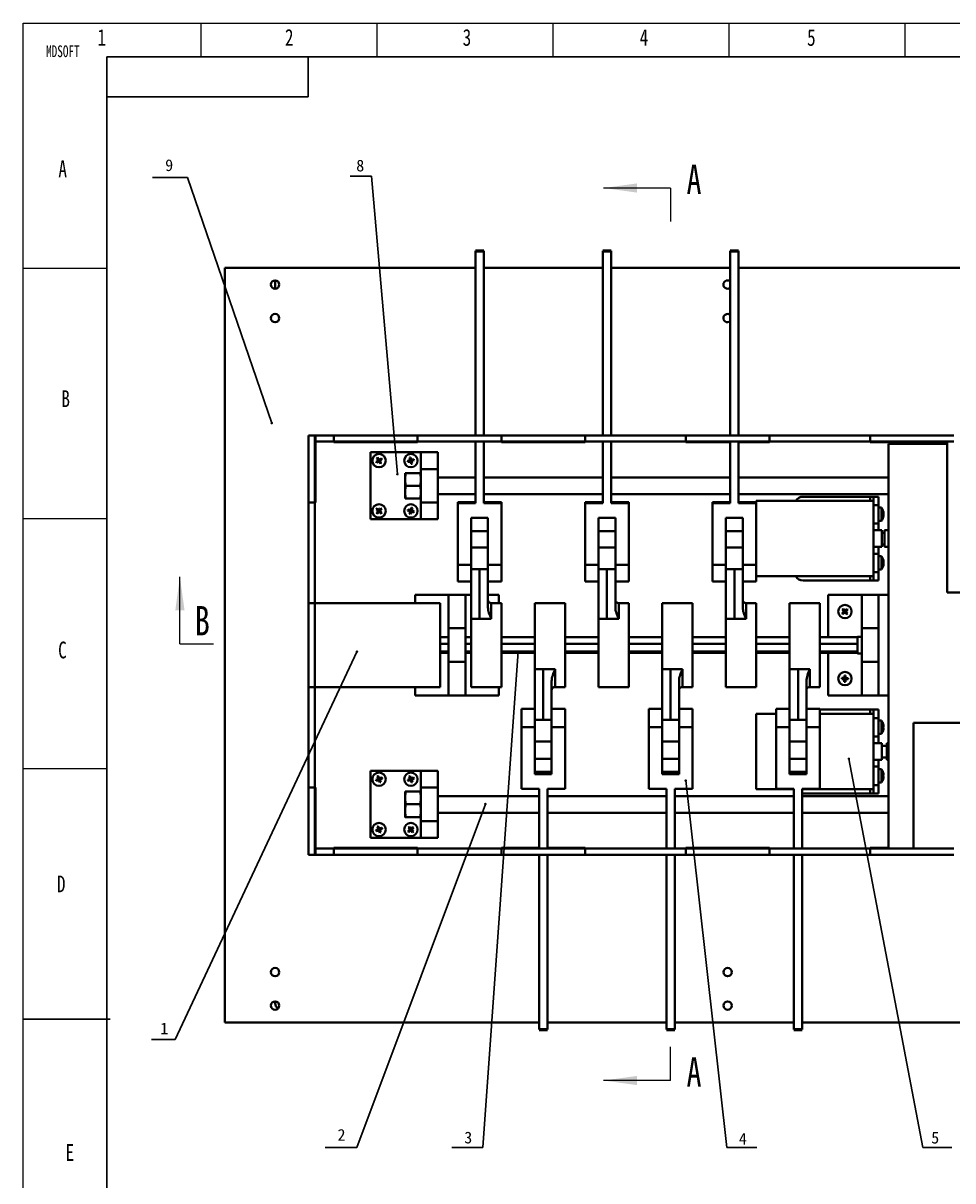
# Model space of a CAD drawing. Header units: millimetres. Extents: x 0 to 841, y 0 to 594.
# Drawn here: x 0 to 277.4, y 248.8 to 594 of the extents above; entities that cross this region are included whole.
import ezdxf

# ---------------------------------------------------------------- set-up
doc = ezdxf.new("R2010")
doc.units = ezdxf.units.MM
doc.layers.add('粗实线', color=7, linetype='Continuous', lineweight=50)
doc.styles.add('SLDTEXTSTYLE1', font='TXT', dxfattribs={"width": 0.75})
doc.styles.add('SLDTEXTSTYLE5', font='TXT', dxfattribs={"width": 0.7})
doc.dimstyles.new('ISO-25', dxfattribs={"dimtxt": 2.5, "dimasz": 2.5, "dimexe": 1.25, "dimexo": 0.625, "dimtad": 1, "dimtxsty": 'Standard', "dimcen": 2.5, "dimadec": 0, "dimazin": 0, "dimtfac": 1, "dimtmove": 0, "dimatfit": 3, "dimfxl": 1, "dimarcsym": 0})

msp = doc.modelspace()

# ---------------------------------------------------------------- linework, layer by layer
at = {"color": 7, "linetype": 'Continuous', "lineweight": 18}
for p, q in [((0, 0), (0, 594)), ((0, 594), (841, 594)), ((53, 594), (53, 584)), ((105.5, 594), (105.5, 584)), ((158, 594), (158, 584)), ((210.5, 594), (210.5, 584)), ((263, 594), (263, 584)), ((193.18, 544.84), (173.18, 544.84)), ((193.18, 544.84), (193.18, 534.84)), ((25, 520.88), (0, 520.88)), ((25, 446.25), (0, 446.25)), ((46.77, 408.95), (46.77, 428.95)), ((46.77, 408.95), (56.77, 408.95)), ((25, 371.62), (0, 371.62)), ((193.18, 278.73), (193.18, 288.73)), ((193.18, 278.73), (173.18, 278.73))]:
    msp.add_line(p, q, dxfattribs=at)
at = {"color": 7, "linetype": 'Continuous', "lineweight": 25}
for p, q in [((25, 10), (25, 584)), ((25, 584), (831, 584)), ((85, 572), (85, 584)), ((25, 572), (85, 572))]:
    msp.add_line(p, q, dxfattribs=at)
at = {"color": 7, "linetype": 'Continuous', "lineweight": 35}
for p, q in [((134.93, 471.06), (134.93, 526.08)), ((137.43, 471.06), (137.43, 526.08)), ((172.93, 471.06), (172.93, 526.08)), ((175.43, 471.06), (175.43, 526.08)), ((210.93, 471.06), (210.93, 526.08)), ((213.43, 471.06), (213.43, 526.08)), ((60.18, 521.06), (60.18, 296.06)), ((134.93, 521.06), (60.18, 521.06)), ((172.93, 521.06), (137.43, 521.06)), ((210.93, 521.06), (175.43, 521.06)), ((360.18, 521.06), (213.43, 521.06)), ((75.18, 514.81), (75.18, 517.31)), ((86.98, 471.06), (85.18, 471.06)), ((85.18, 471.06), (85.18, 451.06)), ((86.98, 471.06), (86.98, 451.06)), ((86.98, 471.06), (87.18, 471.06)), ((87.18, 469.26), (87.18, 471.06)), ((87.18, 471.06), (92.68, 471.06)), ((117.68, 471.06), (92.68, 471.06)), ((92.68, 471.06), (92.68, 469.26)), ((117.68, 471.06), (117.68, 469.26)), ((117.68, 471.06), (142.68, 471.06)), ((142.68, 471.06), (142.68, 469.26)), ((167.68, 471.06), (142.68, 471.06)), ((167.68, 471.06), (167.68, 469.26)), ((167.68, 471.06), (197.68, 471.06)), ((222.68, 471.06), (197.68, 471.06)), ((197.68, 471.06), (197.68, 469.26)), ((222.68, 471.06), (222.68, 469.26)), ((222.68, 471.06), (252.68, 471.06)), ((252.68, 471.06), (252.68, 469.26)), ((277.68, 471.06), (252.68, 471.06)), ((86.98, 469.26), (87.18, 469.26)), ((87.18, 469.26), (92.68, 469.26)), ((87.18, 451.06), (87.18, 469.26)), ((117.68, 469.26), (92.68, 469.26)), ((92.68, 469.26), (92.68, 469.06)), ((92.68, 469.06), (117.68, 469.06)), ((103.68, 446.06), (103.68, 466.06)), ((103.68, 466.06), (118.68, 466.06)), ((117.68, 469.26), (142.68, 469.26)), ((117.68, 469.06), (117.68, 469.26)), ((118.68, 466.06), (123.68, 466.06)), ((118.68, 461.06), (118.68, 466.06)), ((123.68, 466.06), (123.68, 461.06)), ((134.93, 450.91), (134.93, 469.26)), ((137.43, 450.91), (137.43, 469.26)), ((167.68, 469.26), (142.68, 469.26)), ((142.68, 469.26), (142.68, 469.06)), ((142.68, 469.06), (167.68, 469.06)), ((167.68, 469.26), (197.68, 469.26)), ((167.68, 469.06), (167.68, 469.26)), ((172.93, 450.91), (172.93, 469.26)), ((175.43, 450.91), (175.43, 469.26)), ((222.68, 469.26), (197.68, 469.26)), ((197.68, 469.26), (197.68, 469.06)), ((197.68, 469.06), (210.93, 469.06)), ((210.93, 450.91), (210.93, 469.26)), ((213.43, 450.91), (213.43, 469.26)), ((213.43, 469.06), (222.68, 469.06)), ((222.68, 469.26), (252.68, 469.26)), ((222.68, 469.06), (222.68, 469.26)), ((277.68, 469.26), (252.68, 469.26)), ((252.68, 469.26), (252.68, 469.06)), ((252.68, 469.06), (275.68, 469.06)), ((275.68, 468.56), (258.18, 468.56)), ((258.18, 468.56), (258.18, 347.86)), ((275.68, 469.26), (275.68, 424.26)), ((106.18, 463.56), (105.3, 463.15)), ((106.18, 463.56), (105.47, 462.9)), ((106.18, 463.56), (105.51, 464.27)), ((106.18, 463.56), (105.76, 464.45)), ((105.94, 463.61), (106.18, 463.56)), ((106.18, 463.56), (106.13, 463.32)), ((106.18, 463.56), (106.89, 464.23)), ((106.18, 463.56), (107.06, 463.98)), ((106.18, 463.56), (106.22, 463.81)), ((106.18, 463.56), (106.59, 462.68)), ((106.42, 463.52), (106.18, 463.56)), ((106.18, 463.56), (106.85, 462.85)), ((115.68, 463.56), (114.71, 463.45)), ((115.68, 463.56), (114.79, 463.15)), ((115.68, 463.56), (115.27, 464.45)), ((115.46, 463.68), (115.68, 463.56)), ((115.68, 463.56), (115.56, 464.53)), ((115.68, 463.56), (115.56, 463.35)), ((115.68, 463.56), (116.56, 463.97)), ((115.68, 463.56), (115.8, 463.78)), ((115.68, 463.56), (116.65, 463.68)), ((115.68, 463.56), (115.79, 462.6)), ((115.89, 463.44), (115.68, 463.56)), ((115.68, 463.56), (116.09, 462.68)), ((113.93, 457.97), (114.09, 459.87)), ((114.09, 459.87), (113.93, 459.87)), ((113.93, 457.97), (113.93, 459.87)), ((114.09, 459.87), (118.52, 459.87)), ((118.52, 459.87), (118.68, 457.97)), ((118.68, 459.87), (118.52, 459.87)), ((123.68, 461.06), (118.68, 461.06)), ((118.68, 461.06), (118.68, 451.06)), ((123.68, 461.06), (123.68, 451.06)), ((114.09, 456.06), (113.93, 457.97)), ((113.93, 454.16), (113.93, 457.97)), ((113.93, 454.16), (114.09, 456.06)), ((114.09, 456.06), (118.52, 456.06)), ((118.68, 457.97), (118.52, 456.06)), ((118.52, 456.06), (118.68, 454.16)), ((134.93, 458.56), (123.68, 458.56)), ((172.93, 458.56), (137.43, 458.56)), ((210.93, 458.56), (175.43, 458.56)), ((258.18, 458.56), (213.43, 458.56)), ((114.09, 452.26), (113.93, 454.16)), ((113.93, 452.26), (113.93, 454.16)), ((113.93, 452.26), (114.09, 452.26)), ((114.09, 452.26), (118.52, 452.26)), ((118.68, 454.16), (118.52, 452.26)), ((118.52, 452.26), (118.68, 452.26)), ((123.68, 453.56), (134.93, 453.56)), ((137.43, 453.56), (172.93, 453.56)), ((175.43, 453.56), (210.93, 453.56)), ((213.43, 453.56), (258.18, 453.56)), ((232.68, 452.81), (252.68, 452.81)), ((252.68, 452.81), (253.68, 452.81)), ((253.68, 452.81), (255.18, 452.81)), ((253.68, 450.31), (253.68, 452.81)), ((255.18, 452.81), (255.18, 450.31)), ((85.18, 451.06), (86.98, 451.06)), ((85.18, 421.06), (85.18, 451.06)), ((86.98, 421.06), (86.98, 451.06)), ((86.98, 451.06), (87.18, 451.06)), ((106.18, 448.56), (105.37, 449.11)), ((106.18, 448.56), (105.58, 449.33)), ((106.18, 448.56), (106.17, 448.81)), ((106.18, 448.56), (106.72, 449.37)), ((106.18, 448.56), (106.94, 449.17)), ((115.68, 448.56), (114.82, 449.02)), ((115.68, 448.56), (115.57, 448.78)), ((115.68, 448.56), (115.84, 449.53)), ((115.68, 448.56), (116.13, 449.43)), ((118.68, 451.06), (123.68, 451.06)), ((118.68, 446.06), (118.68, 451.06)), ((123.68, 451.06), (123.68, 446.06)), ((129.68, 451.22), (134.93, 451.22)), ((129.68, 451.22), (129.68, 450.91)), ((129.68, 450.91), (129.68, 432.51)), ((129.68, 450.91), (134.93, 450.91)), ((142.68, 451.22), (137.43, 451.22)), ((142.68, 450.91), (137.43, 450.91)), ((142.68, 451.22), (142.68, 450.91)), ((142.68, 432.51), (142.68, 450.91)), ((167.68, 451.22), (172.93, 451.22)), ((167.68, 451.22), (167.68, 450.91)), ((167.68, 450.91), (167.68, 432.51)), ((167.68, 450.91), (172.93, 450.91)), ((180.68, 451.22), (175.43, 451.22)), ((180.68, 450.91), (175.43, 450.91)), ((180.68, 451.22), (180.68, 450.91)), ((180.68, 432.51), (180.68, 450.91)), ((205.68, 451.22), (210.93, 451.22)), ((205.68, 451.22), (205.68, 450.91)), ((205.68, 450.91), (205.68, 432.51)), ((205.68, 450.91), (210.93, 450.91)), ((218.68, 451.22), (213.43, 451.22)), ((218.68, 450.91), (213.43, 450.91)), ((253.68, 451.56), (218.68, 451.56)), ((218.68, 451.56), (218.68, 451.22)), ((218.68, 451.22), (218.68, 450.91)), ((218.68, 432.51), (218.68, 450.91)), ((255.18, 450.31), (253.68, 450.31)), ((253.68, 450.31), (253.68, 449.5)), ((253.68, 449.5), (253.68, 431.13)), ((255.18, 450.31), (255.18, 444.81)), ((256.04, 449.56), (255.18, 449.56)), ((256.04, 449.56), (256.04, 445.56)), ((103.68, 446.06), (118.68, 446.06)), ((106.18, 448.56), (105.41, 447.96)), ((106.18, 448.56), (105.64, 447.75)), ((105.93, 448.55), (106.18, 448.56)), ((106.42, 448.57), (106.18, 448.56)), ((106.18, 448.56), (106.19, 448.32)), ((106.18, 448.56), (106.78, 447.8)), ((106.18, 448.56), (106.99, 448.02)), ((115.68, 448.56), (114.72, 448.73)), ((115.68, 448.56), (115.22, 447.7)), ((115.46, 448.46), (115.68, 448.56)), ((115.68, 448.56), (115.51, 447.6)), ((115.9, 448.67), (115.68, 448.56)), ((115.68, 448.56), (115.79, 448.34)), ((115.68, 448.56), (116.54, 448.11)), ((115.68, 448.56), (116.64, 448.4)), ((123.68, 446.06), (118.68, 446.06)), ((138.68, 446.5), (133.68, 446.5)), ((133.68, 446.5), (133.68, 432.51)), ((138.68, 432.51), (138.68, 446.5)), ((176.68, 446.5), (171.68, 446.5)), ((171.68, 446.5), (171.68, 432.51)), ((176.68, 432.51), (176.68, 446.5)), ((214.68, 446.5), (209.68, 446.5)), ((209.68, 446.5), (209.68, 432.51)), ((214.68, 432.51), (214.68, 446.5)), ((255.18, 445.56), (256.04, 445.56)), ((256.72, 447.34), (256.59, 447.36)), ((256.66, 447.47), (256.72, 447.47)), ((256.72, 447.79), (256.71, 447.79)), ((138.68, 442.51), (133.68, 442.51)), ((176.68, 442.51), (171.68, 442.51)), ((214.68, 442.51), (209.68, 442.51)), ((253.68, 444.81), (255.18, 444.81)), ((256.18, 442.81), (253.68, 442.81)), ((255.18, 444.81), (255.18, 442.81)), ((256.18, 440.17), (256.18, 442.81)), ((257.01, 442.06), (256.18, 442.06)), ((258.18, 442.81), (257.01, 442.81)), ((257.01, 437.81), (257.01, 442.81)), ((256.18, 437.81), (256.18, 440.17)), ((256.18, 438.56), (257.01, 438.56)), ((133.68, 437.66), (138.68, 437.66)), ((171.68, 437.66), (176.68, 437.66)), ((209.68, 437.66), (214.68, 437.66)), ((253.68, 437.81), (256.18, 437.81)), ((253.68, 435.81), (255.18, 435.81)), ((255.18, 437.81), (255.18, 435.81)), ((255.18, 435.81), (255.18, 430.31)), ((256.04, 435.06), (255.18, 435.06)), ((256.04, 435.06), (256.04, 431.06)), ((257.01, 437.81), (258.18, 437.81)), ((133.68, 432.51), (129.68, 432.51)), ((129.68, 427.54), (129.68, 432.51)), ((133.68, 431.52), (133.68, 432.51)), ((133.68, 431.21), (133.68, 431.52)), ((142.68, 432.51), (138.68, 432.51)), ((138.68, 432.51), (138.68, 431.52)), ((138.68, 431.52), (138.68, 431.21)), ((142.68, 432.51), (142.68, 427.54)), ((171.68, 432.51), (167.68, 432.51)), ((167.68, 427.54), (167.68, 432.51)), ((171.68, 431.52), (171.68, 432.51)), ((171.68, 431.21), (171.68, 431.52)), ((180.68, 432.51), (176.68, 432.51)), ((176.68, 432.51), (176.68, 431.52)), ((176.68, 431.52), (176.68, 431.21)), ((180.68, 432.51), (180.68, 427.54)), ((209.68, 432.51), (205.68, 432.51)), ((205.68, 427.54), (205.68, 432.51)), ((209.68, 431.52), (209.68, 432.51)), ((209.68, 431.21), (209.68, 431.52)), ((218.68, 432.51), (214.68, 432.51)), ((214.68, 432.51), (214.68, 431.52)), ((214.68, 431.52), (214.68, 431.21)), ((218.68, 432.51), (218.68, 427.54)), ((256.72, 433.31), (256.68, 433.3)), ((256.72, 432.82), (256.69, 432.83)), ((256.72, 433.07), (256.72, 433.07)), ((133.68, 431.21), (136.18, 431.21)), ((133.68, 416.37), (133.68, 431.21)), ((136.18, 431.21), (136.18, 416.37)), ((136.18, 431.21), (138.68, 431.21)), ((138.68, 431.21), (138.68, 419.83)), ((171.68, 431.21), (174.18, 431.21)), ((171.68, 416.37), (171.68, 431.21)), ((174.18, 431.21), (174.18, 416.37)), ((174.18, 431.21), (176.68, 431.21)), ((176.68, 431.21), (176.68, 419.83)), ((209.68, 431.21), (212.18, 431.21)), ((209.68, 416.37), (209.68, 431.21)), ((212.18, 431.21), (212.18, 416.37)), ((212.18, 431.21), (214.68, 431.21)), ((214.68, 431.21), (214.68, 419.83)), ((218.68, 429.06), (253.68, 429.06)), ((253.68, 431.13), (253.68, 430.31)), ((253.68, 430.31), (255.18, 430.31)), ((253.68, 427.81), (253.68, 430.31)), ((255.18, 431.06), (256.04, 431.06)), ((255.18, 430.31), (255.18, 427.81)), ((129.68, 427.54), (133.68, 427.54)), ((138.68, 427.54), (142.68, 427.54)), ((167.68, 427.54), (171.68, 427.54)), ((176.68, 427.54), (180.68, 427.54)), ((205.68, 427.54), (209.68, 427.54)), ((214.68, 427.54), (218.68, 427.54)), ((232.68, 427.81), (252.68, 427.81)), ((252.68, 427.81), (253.68, 427.81)), ((255.18, 427.81), (253.68, 427.81)), ((116.94, 421.06), (116.94, 423.56)), ((116.94, 423.56), (126.94, 423.56)), ((126.94, 423.56), (131.94, 423.56)), ((126.94, 413.56), (126.94, 423.56)), ((131.94, 423.56), (131.94, 413.56)), ((131.94, 423.56), (133.68, 423.56)), ((138.68, 423.56), (141.94, 423.56)), ((141.94, 423.56), (141.94, 421.06)), ((240.18, 410.89), (240.18, 423.56)), ((240.18, 423.56), (250.18, 423.56)), ((250.18, 423.56), (255.18, 423.56)), ((250.18, 413.56), (250.18, 423.56)), ((255.18, 423.56), (255.18, 413.56)), ((255.18, 423.56), (258.18, 423.56)), ((275.68, 424.26), (333.18, 424.26)), ((85.18, 421.06), (86.98, 421.06)), ((85.18, 421.06), (85.18, 396.06)), ((124.44, 421.06), (86.98, 421.06)), ((86.98, 421.06), (86.98, 396.06)), ((87.18, 421.06), (86.98, 421.06)), ((124.44, 421.06), (124.44, 396.75)), ((142.68, 421.06), (139.68, 421.06)), ((142.68, 421.06), (142.68, 396.07)), ((161.68, 421.06), (152.68, 421.06)), ((152.68, 401.38), (152.68, 421.06)), ((161.68, 421.06), (161.68, 396.06)), ((180.68, 421.06), (177.68, 421.06)), ((180.68, 421.06), (180.68, 396.07)), ((199.68, 421.06), (190.68, 421.06)), ((190.68, 401.38), (190.68, 421.06)), ((199.68, 421.06), (199.68, 396.06)), ((218.68, 421.06), (215.68, 421.06)), ((218.68, 421.06), (218.68, 396.07)), ((237.68, 421.06), (228.68, 421.06)), ((228.68, 401.38), (228.68, 421.06)), ((237.68, 421.06), (237.68, 396.06)), ((245.18, 418.56), (244.36, 418.03)), ((245.18, 418.56), (244.42, 419.18)), ((245.18, 418.56), (244.57, 417.81)), ((245.18, 418.56), (244.65, 419.38)), ((244.93, 418.58), (245.18, 418.56)), ((245.18, 418.56), (245.17, 418.32)), ((245.18, 418.56), (245.79, 419.32)), ((245.18, 418.56), (246, 419.1)), ((245.18, 418.56), (245.19, 418.81)), ((245.18, 418.56), (245.71, 417.75)), ((245.18, 418.56), (245.94, 417.95)), ((245.42, 418.55), (245.18, 418.56)), ((133.65, 413.6), (133.65, 416.02)), ((133.68, 416.02), (133.65, 416.02)), ((133.68, 396.06), (133.68, 416.37)), ((136.18, 416.37), (133.68, 416.37)), ((139.68, 416.37), (136.18, 416.37)), ((152.65, 412.66), (152.65, 415.08)), ((152.68, 415.08), (152.65, 415.08)), ((171.65, 413.6), (171.65, 416.02)), ((171.68, 416.02), (171.65, 416.02)), ((171.68, 396.06), (171.68, 416.37)), ((174.18, 416.37), (171.68, 416.37)), ((177.68, 416.37), (174.18, 416.37)), ((190.65, 412.66), (190.65, 415.08)), ((190.68, 415.08), (190.65, 415.08)), ((209.68, 416.02), (209.65, 416.02)), ((209.65, 413.6), (209.65, 416.02)), ((209.68, 396.06), (209.68, 416.37)), ((212.18, 416.37), (209.68, 416.37)), ((215.68, 416.37), (212.18, 416.37)), ((228.65, 412.66), (228.65, 415.08)), ((228.68, 415.08), (228.65, 415.08)), ((124.44, 410.89), (126.94, 410.89)), ((131.94, 413.56), (126.94, 413.56)), ((126.94, 403.56), (126.94, 413.56)), ((131.94, 403.56), (131.94, 413.56)), ((131.94, 410.89), (133.68, 410.89)), ((133.65, 413.6), (133.68, 413.6)), ((133.65, 411.61), (133.65, 413.6)), ((133.65, 411.61), (133.68, 411.61)), ((142.68, 410.89), (152.65, 410.89)), ((152.65, 412.66), (152.68, 412.66)), ((152.65, 410.67), (152.65, 412.66)), ((161.68, 410.89), (171.68, 410.89)), ((171.65, 413.6), (171.68, 413.6)), ((171.65, 411.61), (171.65, 413.6)), ((171.65, 411.61), (171.68, 411.61)), ((180.68, 410.89), (190.65, 410.89)), ((190.65, 412.66), (190.68, 412.66)), ((190.65, 410.67), (190.65, 412.66)), ((199.68, 410.89), (209.68, 410.89)), ((209.65, 411.61), (209.65, 413.6)), ((209.65, 413.6), (209.68, 413.6)), ((209.65, 411.61), (209.68, 411.61)), ((218.68, 410.89), (228.65, 410.89)), ((228.65, 410.67), (228.65, 412.66)), ((228.65, 412.66), (228.68, 412.66)), ((237.68, 410.89), (248.94, 410.89)), ((250.18, 411.06), (248.94, 411.06)), ((248.94, 411.06), (248.94, 410.89)), ((248.94, 410.89), (248.94, 408.93)), ((255.18, 413.56), (250.18, 413.56)), ((250.18, 403.56), (250.18, 413.56)), ((255.18, 403.56), (255.18, 413.56)), ((124.44, 408.93), (126.94, 408.93)), ((131.94, 408.93), (133.68, 408.93)), ((142.68, 408.93), (152.68, 408.93)), ((152.65, 410.67), (152.68, 410.67)), ((161.68, 408.93), (171.68, 408.93)), ((180.68, 408.93), (190.68, 408.93)), ((190.65, 410.67), (190.68, 410.67)), ((199.68, 408.93), (209.68, 408.93)), ((218.68, 408.93), (228.68, 408.93)), ((228.65, 410.67), (228.68, 410.67)), ((237.68, 408.93), (248.94, 408.93)), ((248.94, 408.93), (248.94, 406.61)), ((124.44, 406.61), (126.94, 406.61)), ((124.44, 406.24), (126.94, 406.24)), ((131.94, 406.61), (133.65, 406.61)), ((131.94, 406.24), (133.65, 406.24)), ((133.65, 406.91), (133.68, 406.91)), ((133.65, 405.4), (133.65, 406.91)), ((133.68, 405.4), (133.65, 405.4)), ((133.65, 402.22), (133.65, 405.4)), ((142.68, 406.61), (152.68, 406.61)), ((142.68, 406.24), (152.68, 406.24)), ((152.65, 403.1), (152.65, 405.52)), ((152.65, 405.52), (152.68, 405.52)), ((161.68, 406.61), (171.65, 406.61)), ((161.68, 406.24), (171.65, 406.24)), ((171.65, 406.91), (171.68, 406.91)), ((171.65, 405.4), (171.65, 406.91)), ((171.68, 405.4), (171.65, 405.4)), ((171.65, 402.22), (171.65, 405.4)), ((180.68, 406.61), (190.68, 406.61)), ((180.68, 406.24), (190.68, 406.24)), ((190.65, 403.1), (190.65, 405.52)), ((190.65, 405.52), (190.68, 405.52)), ((199.68, 406.61), (209.65, 406.61)), ((199.68, 406.24), (209.65, 406.24)), ((209.65, 406.91), (209.68, 406.91)), ((209.65, 405.4), (209.65, 406.91)), ((209.68, 405.4), (209.65, 405.4)), ((209.65, 402.22), (209.65, 405.4)), ((218.68, 406.61), (228.68, 406.61)), ((218.68, 406.24), (228.68, 406.24)), ((228.65, 403.1), (228.65, 405.52)), ((228.65, 405.52), (228.68, 405.52)), ((237.68, 406.61), (248.94, 406.61)), ((237.68, 406.24), (248.94, 406.24)), ((240.18, 393.56), (240.18, 406.24)), ((248.94, 406.61), (248.94, 406.06)), ((248.94, 406.06), (250.18, 406.06)), ((126.94, 403.56), (131.94, 403.56)), ((126.94, 393.56), (126.94, 403.56)), ((131.94, 403.56), (131.94, 393.56)), ((133.65, 402.22), (133.68, 402.22)), ((133.65, 402.05), (133.65, 402.22)), ((133.68, 402.05), (133.65, 402.05)), ((152.65, 403.1), (152.68, 403.1)), ((152.65, 401.11), (152.65, 403.1)), ((152.68, 401.11), (152.65, 401.11)), ((152.68, 401.38), (155.18, 401.38)), ((152.68, 387.45), (152.68, 401.38)), ((155.18, 401.38), (158.68, 401.38)), ((155.18, 401.38), (155.18, 386.23)), ((171.65, 402.05), (171.65, 402.22)), ((171.65, 402.22), (171.68, 402.22)), ((171.68, 402.05), (171.65, 402.05)), ((190.65, 403.1), (190.68, 403.1)), ((190.65, 401.11), (190.65, 403.1)), ((190.68, 401.11), (190.65, 401.11)), ((190.68, 401.38), (193.18, 401.38)), ((190.68, 387.45), (190.68, 401.38)), ((193.18, 401.38), (196.68, 401.38)), ((193.18, 401.38), (193.18, 386.23)), ((209.65, 402.22), (209.68, 402.22)), ((209.65, 402.05), (209.65, 402.22)), ((209.68, 402.05), (209.65, 402.05)), ((228.65, 403.1), (228.68, 403.1)), ((228.65, 401.11), (228.65, 403.1)), ((228.68, 401.11), (228.65, 401.11)), ((228.68, 401.38), (231.18, 401.38)), ((228.68, 387.45), (228.68, 401.38)), ((231.18, 401.38), (234.68, 401.38)), ((231.18, 401.38), (231.18, 386.23)), ((250.18, 403.56), (255.18, 403.56)), ((250.18, 393.56), (250.18, 403.56)), ((255.18, 403.56), (255.18, 393.56)), ((157.68, 397.78), (157.68, 387.45)), ((195.68, 397.78), (195.68, 387.45)), ((233.68, 397.78), (233.68, 387.45)), ((245.18, 398.56), (244.21, 398.45)), ((245.18, 398.56), (244.22, 398.75)), ((245.18, 398.56), (244.99, 397.61)), ((245.18, 398.56), (245, 398.4)), ((245.01, 398.74), (245.18, 398.56)), ((245.18, 398.56), (245.06, 399.53)), ((245.18, 398.56), (245.37, 399.52)), ((245.18, 398.56), (245.36, 398.73)), ((245.18, 398.56), (246.15, 398.68)), ((245.34, 398.38), (245.18, 398.56)), ((245.18, 398.56), (246.13, 398.37)), ((245.18, 398.56), (245.29, 397.6)), ((85.18, 396.06), (86.98, 396.06)), ((85.18, 366.06), (85.18, 396.06)), ((86.98, 396.06), (124.44, 396.06)), ((86.98, 366.06), (86.98, 396.06)), ((86.98, 396.06), (87.18, 396.06)), ((116.94, 393.56), (116.94, 396.06)), ((126.94, 393.56), (116.94, 393.56)), ((124.44, 396.75), (124.44, 396.06)), ((131.94, 393.56), (126.94, 393.56)), ((141.94, 393.56), (131.94, 393.56)), ((133.68, 396.06), (142.68, 396.06)), ((141.94, 396.06), (141.94, 393.56)), ((142.68, 396.07), (142.68, 396.06)), ((158.68, 396.06), (161.68, 396.06)), ((171.68, 396.06), (180.68, 396.06)), ((180.68, 396.07), (180.68, 396.06)), ((196.68, 396.06), (199.68, 396.06)), ((209.68, 396.06), (218.68, 396.06)), ((218.68, 396.07), (218.68, 396.06)), ((234.68, 396.06), (237.68, 396.06)), ((250.18, 393.56), (240.18, 393.56)), ((255.18, 393.56), (250.18, 393.56)), ((258.18, 393.56), (255.18, 393.56)), ((152.68, 389.54), (148.68, 389.54)), ((148.68, 384.09), (148.68, 389.54)), ((152.68, 384.09), (152.68, 387.45)), ((161.68, 389.54), (157.68, 389.54)), ((157.68, 387.45), (157.68, 384.09)), ((161.68, 389.54), (161.68, 384.09)), ((190.68, 389.54), (186.68, 389.54)), ((186.68, 384.09), (186.68, 389.54)), ((190.68, 384.09), (190.68, 387.45)), ((199.68, 389.54), (195.68, 389.54)), ((195.68, 387.45), (195.68, 384.09)), ((199.68, 389.54), (199.68, 384.09)), ((224.68, 388.06), (218.68, 388.06)), ((218.68, 388.06), (218.68, 365.56)), ((228.68, 389.54), (224.68, 389.54)), ((224.68, 384.09), (224.68, 389.54)), ((228.68, 384.09), (228.68, 387.45)), ((237.68, 389.54), (233.68, 389.54)), ((233.68, 387.45), (233.68, 384.09)), ((237.68, 389.54), (237.68, 384.09)), ((237.68, 389.31), (252.68, 389.31)), ((253.68, 388.06), (237.68, 388.06)), ((252.68, 389.31), (253.68, 389.31)), ((253.68, 389.31), (255.18, 389.31)), ((253.68, 386.81), (253.68, 389.31)), ((255.18, 386.81), (253.68, 386.81)), ((253.68, 386.81), (253.68, 386)), ((255.18, 389.31), (255.18, 386.81)), ((255.18, 386.81), (255.18, 381.31)), ((148.68, 384.09), (152.68, 384.09)), ((148.68, 384.09), (148.68, 365.71)), ((155.18, 386.23), (152.68, 386.23)), ((152.68, 384.09), (152.68, 370.12)), ((157.68, 386.23), (155.18, 386.23)), ((157.68, 384.09), (161.68, 384.09)), ((157.68, 370.12), (157.68, 384.09)), ((161.68, 365.71), (161.68, 384.09)), ((186.68, 384.09), (190.68, 384.09)), ((186.68, 384.09), (186.68, 365.71)), ((193.18, 386.23), (190.68, 386.23)), ((190.68, 384.09), (190.68, 370.12)), ((195.68, 386.23), (193.18, 386.23)), ((195.68, 384.09), (199.68, 384.09)), ((195.68, 370.12), (195.68, 384.09)), ((199.68, 365.71), (199.68, 384.09)), ((224.68, 384.09), (228.68, 384.09)), ((224.68, 384.09), (224.68, 365.71)), ((231.18, 386.23), (228.68, 386.23)), ((228.68, 384.09), (228.68, 370.12)), ((233.68, 386.23), (231.18, 386.23)), ((233.68, 384.09), (237.68, 384.09)), ((233.68, 370.12), (233.68, 384.09)), ((237.68, 365.71), (237.68, 384.09)), ((253.68, 386), (253.68, 367.63)), ((256.04, 386.06), (255.18, 386.06)), ((256.04, 386.06), (256.04, 384.06)), ((256.04, 384.06), (256.04, 382.06)), ((265.68, 385.36), (265.68, 347.86)), ((333.18, 385.36), (265.68, 385.36)), ((152.68, 379.78), (157.68, 379.78)), ((190.68, 379.78), (195.68, 379.78)), ((228.68, 379.78), (233.68, 379.78)), ((253.68, 381.31), (255.18, 381.31)), ((255.18, 382.06), (256.04, 382.06)), ((255.18, 381.31), (255.18, 379.31)), ((256.18, 379.31), (253.68, 379.31)), ((256.18, 375.08), (256.18, 379.31)), ((257.72, 378.56), (256.18, 378.56)), ((258.18, 379.31), (257.72, 379.31)), ((257.72, 379.05), (257.72, 379.31)), ((257.72, 374.31), (257.72, 379.05)), ((152.68, 374.62), (157.68, 374.62)), ((190.68, 374.62), (195.68, 374.62)), ((228.68, 374.62), (233.68, 374.62)), ((253.68, 374.31), (256.18, 374.31)), ((255.18, 374.31), (255.18, 372.31)), ((256.18, 374.31), (256.18, 375.08)), ((256.18, 375.06), (257.72, 375.06)), ((257.72, 374.31), (258.18, 374.31)), ((103.68, 351.06), (103.68, 371.06)), ((103.68, 371.06), (118.68, 371.06)), ((106.18, 368.56), (105.67, 369.39)), ((106.18, 368.56), (105.95, 369.51)), ((115.68, 368.56), (115.17, 369.39)), ((115.68, 368.56), (115.45, 369.51)), ((118.68, 371.06), (123.68, 371.06)), ((118.68, 366.06), (118.68, 371.06)), ((123.68, 371.06), (123.68, 366.06)), ((157.68, 370.8), (152.68, 370.8)), ((152.68, 370.12), (157.68, 370.12)), ((195.68, 370.8), (190.68, 370.8)), ((190.68, 370.12), (195.68, 370.12)), ((233.68, 370.8), (228.68, 370.8)), ((228.68, 370.12), (233.68, 370.12)), ((253.68, 372.31), (255.18, 372.31)), ((255.18, 372.31), (255.18, 366.81)), ((256.04, 371.56), (255.18, 371.56)), ((256.04, 371.56), (256.04, 369.56)), ((256.04, 369.56), (256.04, 367.56)), ((85.18, 366.06), (85.18, 346.06)), ((85.18, 366.06), (86.98, 366.06)), ((86.98, 366.06), (86.98, 346.06)), ((87.18, 366.06), (86.98, 366.06)), ((87.18, 347.86), (87.18, 366.06)), ((106.18, 368.56), (105.23, 368.34)), ((106.18, 368.56), (105.35, 368.05)), ((105.95, 368.66), (106.18, 368.56)), ((106.18, 368.56), (106.08, 368.34)), ((106.18, 368.56), (107.01, 369.07)), ((106.18, 368.56), (106.27, 368.79)), ((106.18, 368.56), (107.13, 368.79)), ((106.4, 368.47), (106.18, 368.56)), ((106.18, 368.56), (106.4, 367.62)), ((106.18, 368.56), (106.69, 367.73)), ((115.68, 368.56), (114.73, 368.34)), ((115.68, 368.56), (114.85, 368.05)), ((115.45, 368.66), (115.68, 368.56)), ((115.68, 368.56), (115.58, 368.34)), ((115.68, 368.56), (116.51, 369.07)), ((115.68, 368.56), (115.77, 368.79)), ((115.68, 368.56), (116.63, 368.79)), ((115.68, 368.56), (116.19, 367.73)), ((115.9, 368.47), (115.68, 368.56)), ((115.68, 368.56), (115.9, 367.62)), ((118.68, 366.06), (118.68, 356.06)), ((123.68, 366.06), (118.68, 366.06)), ((123.68, 366.06), (123.68, 356.06)), ((253.68, 367.63), (253.68, 366.81)), ((253.68, 366.81), (255.18, 366.81)), ((253.68, 364.31), (253.68, 366.81)), ((255.18, 367.56), (256.04, 367.56)), ((255.18, 366.81), (255.18, 364.31)), ((113.93, 363.04), (114.09, 364.92)), ((114.09, 364.92), (113.93, 364.87)), ((113.93, 364.87), (113.93, 364.87)), ((113.93, 363.04), (113.93, 364.87)), ((113.93, 359.23), (113.93, 363.04)), ((114.09, 361.16), (113.93, 363.04)), ((114.09, 364.92), (118.52, 364.92)), ((118.52, 364.92), (118.68, 363.04)), ((118.68, 364.87), (118.52, 364.92)), ((118.68, 363.04), (118.52, 361.16)), ((118.68, 364.87), (118.68, 364.87)), ((153.93, 363.56), (123.68, 363.56)), ((148.68, 365.71), (153.93, 365.71)), ((153.93, 365.71), (153.93, 347.86)), ((161.68, 365.71), (156.43, 365.71)), ((156.43, 365.71), (156.43, 347.86)), ((191.93, 363.56), (156.43, 363.56)), ((186.68, 365.71), (191.93, 365.71)), ((191.93, 365.71), (191.93, 347.86)), ((199.68, 365.71), (194.43, 365.71)), ((194.43, 365.71), (194.43, 347.86)), ((229.93, 363.56), (194.43, 363.56)), ((218.68, 365.56), (229.93, 365.56)), ((224.68, 365.71), (229.93, 365.71)), ((229.93, 365.71), (229.93, 347.86)), ((237.68, 365.71), (232.43, 365.71)), ((232.43, 365.71), (232.43, 347.86)), ((232.43, 365.56), (253.68, 365.56)), ((232.43, 364.33), (232.68, 364.31)), ((258.18, 363.56), (232.43, 363.56)), ((232.68, 364.31), (252.68, 364.31)), ((252.68, 364.31), (253.68, 364.31)), ((255.18, 364.31), (253.68, 364.31)), ((113.93, 359.23), (114.09, 361.16)), ((114.09, 357.3), (113.93, 359.23)), ((113.93, 357.26), (113.93, 359.23)), ((114.09, 361.16), (118.52, 361.16)), ((118.52, 361.16), (118.68, 359.23)), ((118.68, 359.23), (118.52, 357.3)), ((113.93, 357.26), (114.09, 357.3)), ((113.93, 357.26), (113.93, 357.25)), ((114.09, 357.3), (118.52, 357.3)), ((114.09, 357.21), (118.52, 357.21)), ((118.52, 357.3), (118.68, 357.26)), ((118.68, 357.25), (118.68, 357.26)), ((118.68, 356.06), (123.68, 356.06)), ((118.68, 351.06), (118.68, 356.06)), ((123.68, 358.56), (153.93, 358.56)), ((123.68, 356.06), (123.68, 351.06)), ((156.43, 358.56), (191.93, 358.56)), ((194.43, 358.56), (229.93, 358.56)), ((232.43, 358.56), (258.18, 358.56)), ((106.18, 353.56), (105.23, 353.34)), ((106.18, 353.56), (105.35, 353.05)), ((106.18, 353.56), (105.67, 354.39)), ((106.18, 353.56), (105.95, 354.51)), ((105.95, 353.66), (106.18, 353.56)), ((106.18, 353.56), (106.08, 353.34)), ((106.18, 353.56), (107.01, 354.07)), ((106.18, 353.56), (107.13, 353.79)), ((106.18, 353.56), (106.27, 353.79)), ((106.18, 353.56), (106.69, 352.73)), ((106.4, 353.47), (106.18, 353.56)), ((106.18, 353.56), (106.4, 352.62)), ((115.68, 353.56), (114.86, 353.04)), ((115.68, 353.56), (114.92, 354.18)), ((115.68, 353.56), (115.06, 352.81)), ((115.68, 353.56), (115.15, 354.38)), ((115.43, 353.58), (115.68, 353.56)), ((115.68, 353.56), (115.66, 353.32)), ((115.68, 353.56), (116.29, 354.32)), ((115.68, 353.56), (116.5, 354.09)), ((115.68, 353.56), (115.69, 353.81)), ((115.68, 353.56), (116.43, 352.95)), ((115.92, 353.55), (115.68, 353.56)), ((115.68, 353.56), (116.2, 352.74)), ((103.68, 351.06), (118.68, 351.06)), ((123.68, 351.06), (118.68, 351.06)), ((86.98, 346.06), (85.18, 346.06)), ((86.98, 347.86), (87.18, 347.86)), ((86.98, 346.06), (87.18, 346.06)), ((87.18, 346.06), (87.18, 347.86)), ((87.18, 347.86), (92.68, 347.86)), ((87.18, 346.06), (92.68, 346.06)), ((92.68, 348.06), (92.68, 347.86)), ((117.68, 348.06), (92.68, 348.06)), ((92.68, 347.86), (92.68, 346.06)), ((117.68, 347.86), (92.68, 347.86)), ((117.68, 346.06), (92.68, 346.06)), ((117.68, 347.86), (117.68, 348.06)), ((117.68, 347.86), (117.68, 346.06)), ((117.68, 347.86), (142.68, 347.86)), ((117.68, 346.06), (142.68, 346.06)), ((142.68, 348.06), (142.68, 347.86)), ((153.93, 348.06), (142.68, 348.06)), ((167.68, 347.86), (142.68, 347.86)), ((142.68, 347.86), (142.68, 346.06)), ((167.68, 346.06), (142.68, 346.06)), ((153.93, 346.06), (153.93, 293.92)), ((167.68, 348.06), (156.43, 348.06)), ((156.43, 346.06), (156.43, 293.92)), ((167.68, 347.86), (167.68, 348.06)), ((167.68, 347.86), (167.68, 346.06)), ((167.68, 347.86), (197.68, 347.86)), ((167.68, 346.06), (197.68, 346.06)), ((191.93, 346.06), (191.93, 293.92)), ((194.43, 346.06), (194.43, 293.92)), ((222.68, 348.06), (197.68, 348.06)), ((197.68, 348.06), (197.68, 347.86)), ((197.68, 347.86), (197.68, 346.06)), ((222.68, 347.86), (197.68, 347.86)), ((222.68, 346.06), (197.68, 346.06)), ((222.68, 347.86), (222.68, 348.06)), ((222.68, 347.86), (222.68, 346.06)), ((222.68, 347.86), (252.68, 347.86)), ((222.68, 346.06), (252.68, 346.06)), ((229.93, 346.06), (229.93, 293.92)), ((232.43, 346.06), (232.43, 293.92)), ((258.18, 348.06), (252.68, 348.06)), ((252.68, 348.06), (252.68, 347.86)), ((252.68, 347.86), (252.68, 346.06)), ((277.68, 347.86), (252.68, 347.86)), ((277.68, 346.06), (252.68, 346.06)), ((75.18, 301.81), (75.18, 302.31)), ((60.18, 296.06), (153.93, 296.06)), ((156.43, 296.06), (191.93, 296.06)), ((194.43, 296.06), (229.93, 296.06)), ((232.43, 296.06), (360.18, 296.06))]:
    msp.add_line(p, q, dxfattribs=at)
at = {"color": 8, "linetype": 'Continuous', "lineweight": 35}
for p, q in [((252.68, 452.81), (252.68, 451.56)), ((252.68, 429.06), (252.68, 427.81)), ((139.68, 421.06), (139.68, 416.37)), ((177.68, 421.06), (177.68, 416.37)), ((215.68, 421.06), (215.68, 416.37)), ((158.68, 401.38), (158.68, 396.06)), ((196.68, 401.38), (196.68, 396.06)), ((234.68, 401.38), (234.68, 396.06)), ((252.68, 389.31), (252.68, 388.06)), ((252.68, 365.56), (252.68, 364.31))]:
    msp.add_line(p, q, dxfattribs=at)
at = {"color": 9, "linetype": 'Continuous', "lineweight": 25}
msp.add_line((26, 297), (0, 297), dxfattribs=at)
at = {"color": 7, "linetype": 'Continuous', "lineweight": 35, "flags": 128}
for points in [[(210.93, 517.06), (210.66, 517.22), (210.18, 517.31)], [(210.18, 504.81), (210.66, 504.91), (210.93, 505.06)], [(256.72, 447.47), (256.71, 447.38), (256.71, 447.34)], [(256.58, 384.22), (256.61, 384.22), (256.63, 384.23), (256.65, 384.23), (256.67, 384.23), (256.69, 384.23), (256.7, 384.24), (256.71, 384.24), (256.72, 384.24)], [(256.72, 383.89), (256.71, 383.89), (256.7, 383.89), (256.69, 383.89), (256.67, 383.9), (256.65, 383.9), (256.63, 383.9), (256.61, 383.91), (256.58, 383.91)], [(256.58, 369.72), (256.61, 369.72), (256.63, 369.73), (256.65, 369.73), (256.67, 369.73), (256.69, 369.73), (256.7, 369.74), (256.71, 369.74), (256.72, 369.74)], [(256.72, 369.39), (256.71, 369.39), (256.7, 369.39), (256.69, 369.39), (256.67, 369.4), (256.65, 369.4), (256.63, 369.4), (256.61, 369.41), (256.58, 369.41)]]:
    msp.add_lwpolyline(points, dxfattribs=at)
at = {"color": 7, "linetype": 'Continuous', "lineweight": 35}
for centre, radius in [((75.18, 516.06), 1.25), ((75.18, 506.06), 1.25), ((106.18, 463.56), 2), ((115.68, 463.56), 2), ((106.18, 448.56), 2), ((115.68, 448.56), 2), ((245.18, 418.56), 2), ((245.18, 398.56), 2), ((106.18, 368.56), 2), ((115.68, 368.56), 2), ((106.18, 353.56), 2), ((115.68, 353.56), 2), ((75.18, 311.06), 1.25), ((210.18, 311.06), 1.25), ((75.18, 301.06), 1.25), ((210.18, 301.06), 1.25)]:
    msp.add_circle(centre, radius, dxfattribs=at)
for centre, radius, start, end in [((210.18, 516.06), 1.25, 90, 306.8699), ((210.18, 506.06), 1.25, 53.1301, 270), ((118.05, 446.09), 21.3, 124.6566, 126.7803), ((108.98, 465.47), 4.35, 212.2141, 216.2498), ((94.28, 481.03), 21.31, 301.685, 303.8079), ((108.08, 460.77), 4.35, 122.2132, 126.2519), ((123.65, 475.47), 21.32, 211.686, 213.8076), ((88.7, 451.69), 21.3, 34.6569, 36.7804), ((123.65, 475.43), 21.3, 214.6562, 216.7802), ((118.08, 446.1), 21.3, 121.6852, 123.8083), ((94.3, 481.04), 21.31, 304.657, 306.7799), ((88.73, 451.67), 21.29, 31.6841, 33.8086), ((104.28, 466.36), 4.34, 302.2121, 306.2529), ((103.39, 461.66), 4.34, 32.2117, 36.2544), ((121.44, 443.22), 21.31, 106.2724, 108.3947), ((118.94, 464.49), 4.35, 193.8307, 197.8638), ((109.89, 483.89), 21.31, 283.3001, 285.4229), ((116.6, 460.31), 4.35, 103.8277, 107.867), ((135.99, 469.35), 21.29, 193.2993, 195.4238), ((95.32, 457.8), 21.33, 16.2737, 18.394), ((136.01, 469.32), 21.31, 196.272, 198.3948), ((114.75, 466.82), 4.35, 283.8282, 287.8658), ((121.46, 443.24), 21.31, 103.3002, 105.4231), ((109.92, 483.9), 21.31, 286.2724, 288.395), ((95.33, 457.77), 21.33, 13.3011, 15.4221), ((112.43, 462.64), 4.34, 13.8262, 17.8682), ((232.68, 450.31), 2.5, 90, 150), ((108.66, 446.26), 4.35, 135.1701, 139.2049), ((120.54, 464.09), 21.32, 224.6403, 226.7615), ((91.82, 433.09), 21.29, 47.6107, 49.7355), ((121.69, 434.21), 21.31, 134.6398, 136.7624), ((90.68, 462.94), 21.31, 317.6115, 319.7343), ((103.88, 446.08), 4.35, 45.1677, 49.2072), ((118.88, 447.47), 4.35, 159.2001, 163.2343), ((108.86, 428.56), 21.31, 71.6425, 73.7656), ((135.69, 441.77), 21.31, 158.6708, 160.7933), ((114.59, 445.36), 4.35, 69.2015, 73.2346), ((95.67, 455.39), 21.32, 341.6431, 343.7651), ((253.48, 447.56), 3.25, 7.897, 37.9799), ((121.67, 434.19), 21.3, 137.6116, 139.735), ((108.48, 451.05), 4.35, 225.1691, 229.2039), ((90.66, 462.92), 21.31, 314.6397, 316.7625), ((120.56, 464.06), 21.32, 227.6122, 229.734), ((91.83, 433.05), 21.31, 44.6401, 46.7628), ((103.7, 450.86), 4.35, 315.1685, 319.2054), ((122.46, 468.57), 21.3, 248.6703, 250.7939), ((135.69, 441.74), 21.31, 161.643, 163.7652), ((116.77, 451.77), 4.35, 249.1991, 253.2383), ((95.66, 455.36), 21.32, 338.6715, 340.7934), ((122.5, 468.57), 21.31, 251.643, 253.7659), ((108.89, 428.55), 21.31, 68.671, 70.7934), ((112.47, 449.65), 4.35, 339.2002, 343.2368), ((253.48, 447.56), 3.25, 322.0201, 352.103), ((253.99, 447.64), 2.73, 3.269, 18.7498), ((256, 448.45), 0.582, 354.2353, 5.7647), ((253.82, 447.49), 2.9, 3.3529, 18.21), ((256.01, 447.78), 0.717, 322.2261, 350.4362), ((253.17, 447.2), 3.41, 357.6192, 2.3808), ((256.19, 447.42), 0.532, 316.3322, 350.8083), ((256.16, 447.39), 0.563, 7.953, 17.7981), ((253.97, 447.5), 2.75, 352.1039, 356.7044), ((253.48, 433.06), 3.25, 4.4407, 37.9799), ((253.48, 433.06), 3.25, 322.0201, 355.5593), ((255.2, 433.19), 1.52, 4.4651, 25.2295), ((254.49, 433.73), 2.09, 356.9606, 3.0394), ((254.96, 432.91), 1.77, 4.7085, 23.4762), ((254.81, 433.21), 1.92, 337.4841, 355.55), ((255.05, 432.94), 1.67, 335.9531, 355.7678), ((254.68, 432.37), 1.9, 356.8098, 3.1902), ((254.91, 432.94), 1.82, 4.2152, 11.6366), ((232.68, 430.31), 2.5, 210, 270), ((139.68, 422.06), 1, 180, 270), ((177.68, 422.06), 1, 180, 270), ((215.68, 422.06), 1, 180, 270), ((259.32, 402.87), 21.3, 132.487, 134.6103), ((247.69, 420.83), 4.35, 220.0445, 224.0819), ((247.44, 416.05), 4.35, 130.0449, 134.0811), ((260.86, 432.73), 21.31, 219.5154, 221.6382), ((231, 434.25), 21.31, 309.5156, 311.6381), ((229.48, 404.42), 21.3, 42.4872, 44.6106), ((260.88, 432.71), 21.31, 222.4875, 224.6098), ((259.35, 402.88), 21.31, 129.5156, 131.6381), ((231.03, 434.26), 21.3, 312.487, 314.6102), ((229.5, 404.39), 21.31, 39.5153, 41.6382), ((242.91, 421.08), 4.35, 310.0444, 314.0807), ((242.67, 416.3), 4.35, 40.0444, 44.0817), ((248.56, 398.44), 4.35, 175.8218, 179.8602), ((245.96, 419.68), 21.31, 265.2936, 267.4165), ((244.37, 377.45), 21.31, 88.2656, 90.3886), ((266.28, 397.75), 21.3, 178.265, 180.389), ((245.31, 401.95), 4.35, 265.8226, 269.8594), ((266.29, 397.78), 21.3, 175.2933, 177.4172), ((245.05, 395.18), 4.35, 85.8224, 89.86), ((224.07, 399.34), 21.3, 355.2933, 357.4172), ((245.99, 419.69), 21.31, 268.2659, 270.3882), ((224.07, 399.38), 21.3, 358.265, 0.389), ((244.4, 377.44), 21.31, 85.2938, 87.4163), ((241.8, 398.69), 4.35, 355.8231, 359.8589), ((158.68, 395.06), 1, 90, 180), ((196.68, 395.06), 1, 90, 180), ((234.68, 395.06), 1, 90, 180), ((253.48, 384.06), 3.25, 17.2821, 37.9799), ((257.28, 384.26), 1.04, 132.3937, 132.6141), ((253.46, 384.06), 3.27, 3.0402, 17.1325), ((252.59, 384.06), 3.99, 357.7996, 2.2004), ((253.46, 384.06), 3.27, 342.8674, 356.9599), ((253.48, 384.06), 3.25, 322.0201, 342.7179), ((256.99, 383.55), 0.605, 227.2872, 227.6656), ((107.47, 365.44), 4.35, 110.5052, 114.5405), ((125.7, 376.68), 21.32, 199.9758, 202.0975), ((86.67, 360.49), 21.29, 22.9461, 25.0709), ((116.97, 365.44), 4.35, 110.5045, 114.5412), ((135.17, 376.67), 21.29, 199.9742, 202.0991), ((96.12, 360.47), 21.34, 22.9485, 25.0685), ((253.48, 369.56), 3.25, 17.2821, 37.9799), ((255.53, 371.67), 1.55, 312.43, 312.5778), ((253.46, 369.56), 3.27, 3.0401, 17.1325), ((252.59, 369.56), 3.99, 357.7996, 2.2004), ((253.46, 369.56), 3.27, 342.8673, 356.96), ((114.27, 349.02), 21.33, 112.9479, 115.0691), ((109.31, 369.86), 4.35, 200.5064, 204.5393), ((98.07, 388.07), 21.3, 289.9746, 292.0986), ((125.72, 376.65), 21.33, 202.9481, 205.0689), ((114.29, 349.04), 21.32, 109.9757, 112.0976), ((98.1, 388.09), 21.31, 292.9473, 295.0702), ((86.68, 360.46), 21.29, 19.9743, 22.0991), ((104.88, 371.69), 4.35, 290.5045, 294.5412), ((103.05, 367.27), 4.35, 20.5032, 24.5425), ((123.76, 349.03), 21.31, 112.9473, 115.0697), ((118.8, 369.86), 4.34, 200.5024, 204.5433), ((107.57, 388.07), 21.3, 289.9749, 292.0983), ((135.18, 376.63), 21.28, 202.9457, 205.0713), ((123.79, 349.04), 21.31, 109.9754, 112.0978), ((107.59, 388.1), 21.32, 292.948, 295.0695), ((96.15, 360.45), 21.32, 19.9759, 22.0975), ((114.38, 371.69), 4.35, 290.5052, 294.5405), ((112.55, 367.27), 4.35, 20.5072, 24.5385), ((253.48, 369.56), 3.25, 322.0201, 342.7179), ((256.64, 368.66), 0.0841, 226.1367, 228.8556), ((114.27, 334.02), 21.33, 112.9479, 115.0691), ((109.31, 354.86), 4.35, 200.5069, 204.5388), ((98.07, 373.07), 21.3, 289.9746, 292.0986), ((107.47, 350.44), 4.35, 110.5052, 114.5405), ((125.71, 361.68), 21.32, 199.9759, 202.0973), ((86.67, 345.49), 21.29, 22.9461, 25.0709), ((125.73, 361.65), 21.33, 202.9483, 205.0687), ((114.29, 334.05), 21.31, 109.9752, 112.098), ((98.1, 373.08), 21.3, 292.9465, 295.0705), ((86.68, 345.46), 21.29, 19.9743, 22.0989), ((104.88, 356.69), 4.35, 290.5045, 294.5412), ((103.06, 352.27), 4.35, 20.5029, 24.5429), ((129.73, 337.78), 21.31, 132.1561, 134.2792), ((118.2, 355.82), 4.35, 219.7136, 223.7491), ((117.93, 351.04), 4.35, 129.7129, 133.7517), ((131.45, 367.65), 21.32, 219.1848, 221.3061), ((101.6, 369.32), 21.3, 309.1836, 311.307), ((99.89, 339.51), 21.31, 42.1566, 44.2792), ((131.45, 367.61), 21.3, 222.1556, 224.2793), ((129.76, 337.8), 21.31, 129.1842, 131.3071), ((101.63, 369.34), 21.3, 312.1557, 314.2797), ((99.93, 339.49), 21.29, 39.1836, 41.3078), ((113.43, 356.09), 4.35, 309.7113, 313.7505), ((113.16, 351.32), 4.34, 39.7104, 43.7523), ((77.22, 301.85), 2.04, 181.3673, 235.3551)]:
    msp.add_arc(centre, radius, start, end, dxfattribs=at)
for points, knots in [([(139.68, 416.37), (139.68, 416.37), (139.43, 416.94), (139.07, 417.77), (138.74, 418.95), (138.7, 419.53), (138.68, 419.83)], [0, 0, 0, 0, 0.003, 0.531431, 0.763976, 1, 1, 1, 1]), ([(177.68, 416.37), (177.68, 416.37), (177.43, 416.94), (177.07, 417.77), (176.74, 418.95), (176.7, 419.53), (176.68, 419.83)], [0, 0, 0, 0, 0.003, 0.531431, 0.763976, 1, 1, 1, 1]), ([(215.68, 416.37), (215.68, 416.37), (215.43, 416.94), (215.07, 417.77), (214.74, 418.95), (214.7, 419.53), (214.68, 419.83)], [0, 0, 0, 0, 0.003, 0.531431, 0.763976, 1, 1, 1, 1]), ([(157.68, 397.78), (157.7, 398.08), (157.74, 398.68), (158.07, 399.9), (158.43, 400.78), (158.68, 401.37), (158.68, 401.38)], [0, 0, 0, 0, 0.231851, 0.468572, 0.996999, 1, 1, 1, 1]), ([(195.68, 397.78), (195.7, 398.08), (195.74, 398.68), (196.07, 399.9), (196.43, 400.78), (196.68, 401.37), (196.68, 401.38)], [0, 0, 0, 0, 0.231851, 0.468572, 0.996999, 1, 1, 1, 1]), ([(233.68, 397.78), (233.7, 398.08), (233.74, 398.68), (234.07, 399.9), (234.43, 400.78), (234.68, 401.37), (234.68, 401.38)], [0, 0, 0, 0, 0.231851, 0.468572, 0.996999, 1, 1, 1, 1]), ([(114.09, 357.21), (114.06, 357.21), (113.97, 357.23), (113.95, 357.24), (113.93, 357.26)], [0, 0, 0, 0, 0.226964, 1, 1, 1, 1]), ([(118.68, 357.26), (118.66, 357.24), (118.64, 357.23), (118.54, 357.21), (118.52, 357.21)], [0, 0, 0, 0, 0.773036, 1, 1, 1, 1])]:
    msp.add_open_spline(points, degree=3, knots=knots, dxfattribs=at)
at = {"color": 7, "linetype": 'Continuous', "lineweight": 18}
for points in [[(173.18, 544.84), (183.18, 543.47), (183.18, 546.22)], [(46.77, 428.95), (45.4, 418.95), (48.15, 418.95)], [(173.18, 278.73), (183.18, 277.35), (183.18, 280.1)]]:
    msp.add_solid(points, dxfattribs=at)
at = {"layer": '粗实线'}
for p, q in [((134.93, 526.08), (137.43, 526.08)), ((172.93, 526.08), (175.43, 526.08)), ((210.93, 526.08), (213.43, 526.08)), ((153.93, 293.92), (156.43, 293.92)), ((191.93, 293.92), (194.43, 293.92)), ((229.93, 293.92), (232.43, 293.92))]:
    msp.add_line(p, q, dxfattribs=at)

# ---------------------------------------------------------------- texts
at = {"color": 7, "linetype": 'Continuous', "lineweight": 0, "attachment_point": 1}
for s, insert, char_height, style in [('1', (22.18, 592.25), 5, 'SLDTEXTSTYLE1'), ('2', (78.11, 592.25), 5, 'SLDTEXTSTYLE1'), ('3', (131.13, 592.25), 5, 'SLDTEXTSTYLE1'), ('4', (183.95, 592.25), 5, 'SLDTEXTSTYLE1'), ('5', (233.88, 592.25), 5, 'SLDTEXTSTYLE1'), ('MDSOFT', (6.85, 587.38), 3.5, 'SLDTEXTSTYLE5'), ('A', (10.52, 553.06), 5, 'SLDTEXTSTYLE1'), ('B', (11.42, 484.52), 5, 'SLDTEXTSTYLE1'), ('C', (10.44, 409.6), 5, 'SLDTEXTSTYLE1'), ('D', (10.08, 339.85), 5, 'SLDTEXTSTYLE1'), ('E', (12.69, 259.75), 5, 'SLDTEXTSTYLE1')]:
    msp.add_mtext(s, dxfattribs=dict(at, insert=insert, char_height=char_height, style=style))
at = {"char_height": 3.5, "attachment_point": 1}
for s, width, insert in [('9', 5.9241, (42.38, 553.4)), ('8', 10.9865, (99.38, 553.29)), ('1', 12.603, (40.92, 296)), ('2', 14.2566, (93.79, 264.27)), ('3', 13.3563, (131.6, 263.48)), ('4', 15.7086, (213.54, 263.12)), ('5', 8.4656, (270.92, 263.44))]:
    msp.add_mtext_dynamic_manual_height_columns(s, width=width, gutter_width=17.5, heights=[0], dxfattribs=dict(at, insert=insert))
at = {"color": 7, "linetype": 'Continuous', "char_height": 8.75, "attachment_point": 1, "style": 'SLDTEXTSTYLE1'}
for s, insert in [('A', (197.92, 551.79)), ('B', (51.22, 420.2)), ('A', (197.92, 285.68))]:
    msp.add_mtext(s, dxfattribs=dict(at, insert=insert))

# ---------------------------------------------------------------- leaders
for points in [[(74.17, 474.74), (49.02, 548), (38.63, 548)], [(111.65, 459.51), (103.96, 548.41), (97.55, 548.41)], [(99.59, 406.59), (45.38, 290.94), (38.34, 290.94)], [(147.68, 406.61), (137.1, 258.77), (127.92, 258.77)], [(246.36, 374.65), (268.38, 258.77), (277.07, 258.77)], [(197.68, 368.14), (209.95, 258.77), (218.88, 258.77)], [(137.9, 361.16), (99.57, 258.77), (90.15, 258.77)]]:
    msp.add_leader(points, dimstyle='ISO-25', override={"dimtxt": 3.5, "dimasz": 3, "dimexe": 1, "dimexo": 0.5, "dimgap": 1.524, "dimtad": 0, "dimtih": 1, "dimtoh": 1, "dimlfac": 5, "dimzin": 0, "dimtdec": 3, "dimldrblk": 'DotSmall', "dimtzin": 0})

doc.saveas('drawing.dxf')
